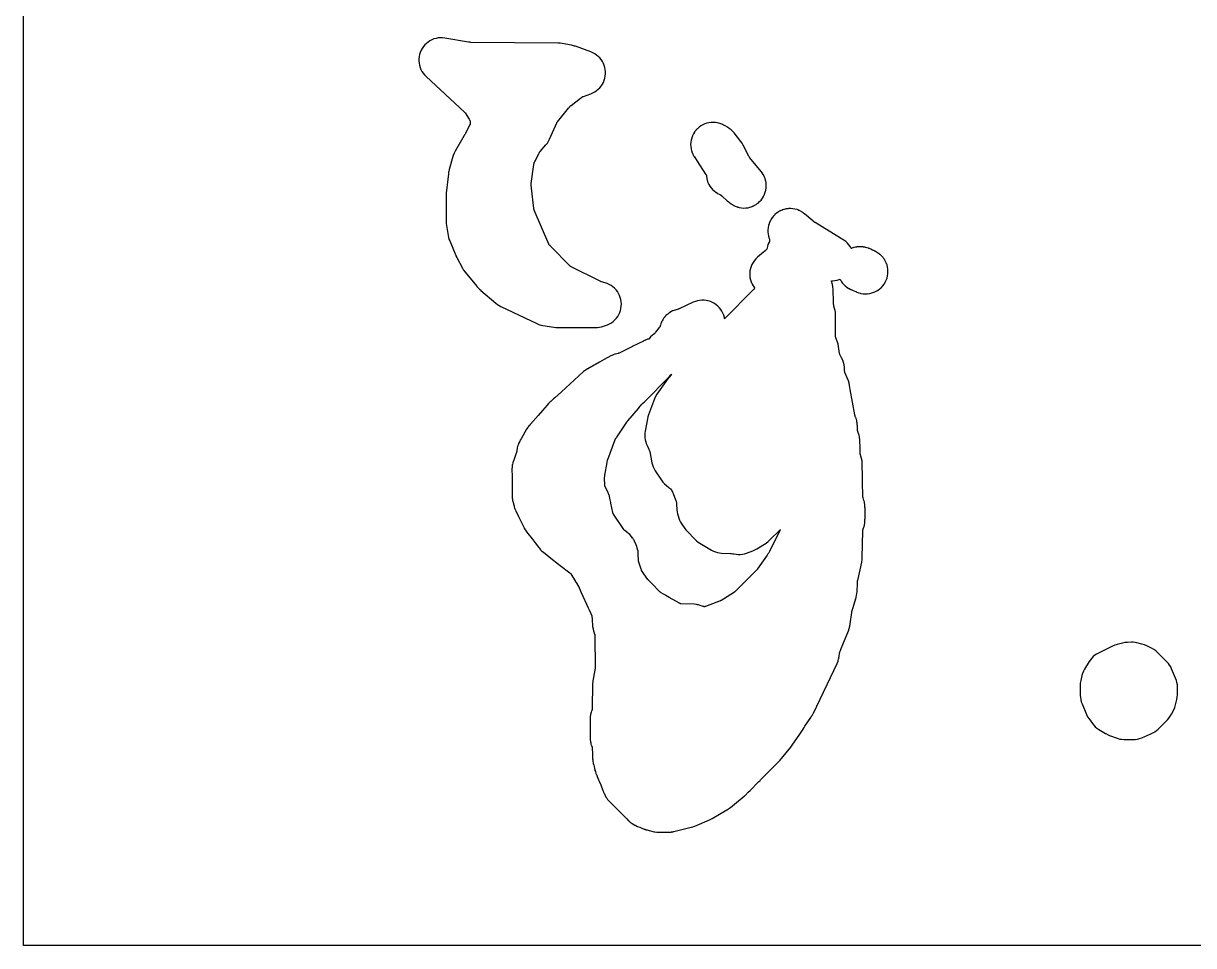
# Model space of a CAD drawing. Header units: millimetres. Extents: x 0 to 300, y 0 to 300.
# Drawn here: x 0 to 131.4, y 0 to 103.5 of the extents above; entities that cross this region are included whole.
import ezdxf

# ---------------------------------------------------------------- set-up
doc = ezdxf.new("R2010")
doc.units = ezdxf.units.MM
doc.layers.add('CUT', color=7, linetype='CONTINUOUS')

msp = doc.modelspace()

# ---------------------------------------------------------------- linework, layer by layer
at = {"layer": 'CUT'}
msp.add_lwpolyline([(299.91, 299.94), (299.91, 0.06), (299.91, 0.05), (299.91, 0.02), (299.91, 0.01), (299.91, 0), (299.9, 0), (299.89, 0), (299.86, 0), (299.85, 0), (0.06, 0), (0.05, 0), (0.02, 0), (0.01, 0), (0.01, 0.01), (0, 0.01), (0, 0.02), (0, 0.05), (0, 0.06), (0, 299.94)], dxfattribs=at)
for points in [[(44.55, 100.29), (44.47, 100.06), (44.42, 99.82), (44.39, 99.57), (44.39, 99.32), (44.41, 99.08), (44.46, 98.84), (44.53, 98.6), (44.62, 98.37), (44.73, 98.15), (44.87, 97.95), (45.02, 97.76), (45.2, 97.58), (49.53, 93.59), (49.54, 93.58), (49.55, 93.57), (49.59, 93.5), (50.03, 92.8), (50.07, 92.73), (50.08, 92.72), (50.13, 92.63), (50.15, 92.6), (50.16, 92.58), (50.16, 92.57), (50.16, 92.54), (50.16, 92.33), (50.16, 92.3), (50.16, 92.29), (50.15, 92.27), (50.14, 92.24), (50.09, 92.13), (49.61, 91.16), (49.58, 91.1), (49.56, 91.07), (49.55, 91.06), (49.53, 91.03), (49.52, 91), (49.48, 90.94), (48.46, 89.19), (48.34, 88.96), (48.25, 88.72), (48.24, 88.69), (48.21, 88.59), (47.79, 87.12), (47.74, 86.92), (47.73, 86.87), (47.7, 86.65), (47.46, 84.48), (47.44, 84.21), (47.44, 81.47), (47.45, 81.28), (47.47, 81.09), (47.68, 79.71), (47.72, 79.51), (47.77, 79.31), (47.85, 79.12), (48.47, 77.67), (48.48, 77.64), (48.5, 77.58), (48.54, 77.49), (48.55, 77.45), (48.64, 77.27), (49.28, 76.05), (49.41, 75.82), (49.57, 75.61), (50.87, 74.06), (50.9, 74.02), (50.91, 74.01), (50.95, 73.96), (51.03, 73.86), (51.18, 73.71), (51.34, 73.57), (51.36, 73.55), (53.04, 72.12), (53.21, 71.98), (53.39, 71.86), (53.59, 71.76), (57.65, 69.83), (57.86, 69.74), (58.08, 69.67), (58.3, 69.63), (59.54, 69.42), (59.75, 69.39), (59.96, 69.38), (64.19, 69.38), (64.43, 69.39), (64.68, 69.43), (64.91, 69.49), (65.34, 69.62), (65.58, 69.7), (65.8, 69.81), (66.01, 69.93), (66.21, 70.08), (66.39, 70.25), (66.56, 70.43), (66.71, 70.63), (66.83, 70.84), (66.94, 71.07), (67.02, 71.3), (67.08, 71.54), (67.11, 71.79), (67.12, 72.04), (67.11, 72.28), (67.07, 72.53), (67, 72.77), (66.92, 73), (66.81, 73.22), (66.68, 73.43), (66.53, 73.63), (66.36, 73.81), (66.17, 73.97), (65.97, 74.11), (65.75, 74.24), (65.53, 74.34), (65.29, 74.42), (64.89, 74.53), (64.86, 74.54), (64.8, 74.56), (64.67, 74.62), (61.49, 76.22), (61.43, 76.25), (61.41, 76.27), (61.4, 76.27), (61.4, 76.28), (61.39, 76.28), (61.39, 76.29), (59.17, 78.53), (59.12, 78.59), (59.11, 78.6), (59.09, 78.62), (59.07, 78.64), (58.98, 78.73), (58.97, 78.75), (57.35, 82.57), (57.32, 82.63), (57.32, 82.64), (57.31, 82.69), (57.3, 82.74), (56.99, 85.37), (56.99, 85.42), (57, 85.55), (57.3, 87.68), (57.31, 87.75), (57.32, 87.86), (57.33, 87.86), (57.33, 87.88), (57.33, 87.89), (57.34, 87.9), (57.34, 87.91), (57.37, 87.95), (57.41, 88.02), (57.47, 88.13), (57.87, 88.92), (57.9, 88.98), (57.9, 88.99), (57.93, 89.06), (57.94, 89.08), (57.95, 89.09), (57.96, 89.1), (57.96, 89.11), (58.01, 89.17), (58.66, 89.91), (58.82, 90.11), (58.95, 90.33), (59.07, 90.55), (59.88, 92.39), (59.88, 92.4), (59.89, 92.41), (59.9, 92.43), (59.9, 92.44), (59.94, 92.49), (61.19, 94.02), (61.2, 94.04), (61.32, 94.19), (61.34, 94.21), (61.36, 94.23), (61.37, 94.24), (61.46, 94.31), (61.47, 94.31), (62.55, 95.14), (62.58, 95.16), (62.63, 95.2), (62.64, 95.21), (62.65, 95.22), (62.68, 95.24), (62.71, 95.26), (62.76, 95.29), (62.8, 95.32), (62.81, 95.33), (62.85, 95.34), (62.86, 95.34), (63.69, 95.64), (63.92, 95.73), (64.13, 95.85), (64.33, 95.99), (64.52, 96.14), (64.69, 96.31), (64.85, 96.5), (64.99, 96.71), (65.1, 96.92), (65.19, 97.15), (65.26, 97.38), (65.31, 97.62), (65.34, 97.86), (65.34, 98.11), (65.31, 98.35), (65.27, 98.59), (65.2, 98.83), (65.1, 99.05), (64.99, 99.27), (64.85, 99.47), (64.7, 99.66), (64.53, 99.84), (64.34, 99.99), (64.14, 100.13), (63.92, 100.24), (63.7, 100.34), (61.97, 100.97), (61.9, 100.99), (61.87, 101), (61.54, 101.09), (60.47, 101.29), (60.25, 101.32), (60.03, 101.33), (50.22, 101.41), (50.1, 101.42), (50, 101.44), (49.95, 101.45), (47.3, 101.89), (47.05, 101.91), (46.81, 101.92), (46.56, 101.9), (46.32, 101.85), (46.08, 101.79), (45.86, 101.7), (45.64, 101.58), (45.43, 101.45), (45.24, 101.3), (45.06, 101.12), (44.9, 100.94), (44.76, 100.73), (44.64, 100.52)], [(76.94, 85.47), (77.06, 85.27), (77.2, 85.07), (77.36, 84.89), (77.37, 84.89), (77.54, 84.73), (77.72, 84.59), (77.73, 84.58), (77.92, 84.46), (77.93, 84.45), (78.09, 84.36), (78.1, 84.36), (78.25, 84.28), (78.26, 84.27), (78.27, 84.26), (78.28, 84.25), (78.29, 84.25), (78.3, 84.24), (78.31, 84.24), (78.35, 84.21), (78.36, 84.2), (78.37, 84.2), (78.38, 84.19), (78.38, 84.18), (78.39, 84.17), (78.4, 84.17), (78.41, 84.16), (78.42, 84.15), (78.43, 84.14), (79.01, 83.63), (79.16, 83.5), (79.21, 83.47), (79.23, 83.45), (79.25, 83.43), (79.45, 83.28), (79.45, 83.27), (79.47, 83.26), (79.56, 83.21), (79.58, 83.19), (79.66, 83.14), (79.88, 83.03), (80.11, 82.94), (80.16, 82.93), (80.21, 82.91), (80.27, 82.89), (80.35, 82.87), (80.6, 82.83), (80.84, 82.81), (81.09, 82.82), (81.34, 82.85), (81.55, 82.9), (81.58, 82.91), (81.81, 82.99), (81.86, 83.01), (81.91, 83.03), (81.95, 83.05), (82.04, 83.09), (82.09, 83.12), (82.11, 83.13), (82.15, 83.16), (82.25, 83.22), (82.37, 83.3), (82.46, 83.36), (82.46, 83.37), (82.64, 83.53), (82.81, 83.71), (82.96, 83.91), (83.09, 84.12), (83.09, 84.13), (83.12, 84.18), (83.13, 84.2), (83.15, 84.24), (83.2, 84.34), (83.2, 84.35), (83.2, 84.36), (83.28, 84.58), (83.28, 84.59), (83.34, 84.82), (83.34, 84.83), (83.38, 85.06), (83.38, 85.07), (83.39, 85.31), (83.39, 85.32), (83.38, 85.56), (83.38, 85.57), (83.38, 85.6), (83.36, 85.7), (83.34, 85.8), (83.34, 85.81), (83.28, 86.04), (83.28, 86.05), (83.27, 86.08), (83.27, 86.09), (83.26, 86.12), (83.2, 86.28), (83.2, 86.29), (83.15, 86.39), (83.14, 86.41), (83.13, 86.42), (83.09, 86.5), (83.09, 86.51), (83.07, 86.55), (83.05, 86.57), (82.98, 86.68), (82.96, 86.71), (82.96, 86.72), (82.82, 86.91), (82.81, 86.92), (81.54, 88.45), (81.52, 88.47), (81.51, 88.48), (81.5, 88.49), (81.5, 88.5), (81.49, 88.51), (81.49, 88.52), (81.48, 88.54), (81.43, 88.64), (81.42, 88.65), (80.81, 89.86), (80.8, 89.87), (80.69, 90.08), (80.54, 90.28), (80.53, 90.29), (79.77, 91.25), (79.61, 91.43), (79.61, 91.44), (79.43, 91.6), (79.24, 91.75), (79.03, 91.88), (78.78, 92.02), (78.69, 92.07), (78.66, 92.09), (78.63, 92.1), (78.62, 92.11), (78.46, 92.19), (78.42, 92.21), (78.41, 92.21), (78.4, 92.22), (78.18, 92.3), (78.17, 92.31), (77.93, 92.37), (77.69, 92.41), (77.44, 92.43), (77.2, 92.42), (76.95, 92.39), (76.72, 92.33), (76.71, 92.33), (76.48, 92.25), (76.26, 92.15), (76.04, 92.03), (75.84, 91.89), (75.66, 91.72), (75.66, 91.71), (75.64, 91.69), (75.49, 91.54), (75.49, 91.53), (75.34, 91.35), (75.34, 91.34), (75.21, 91.14), (75.21, 91.13), (75.1, 90.91), (75.02, 90.68), (75.02, 90.67), (74.95, 90.44), (74.91, 90.2), (74.9, 89.96), (74.91, 89.71), (74.94, 89.46), (75, 89.22), (75.01, 89.21), (75.02, 89.19), (75.04, 89.13), (75.04, 89.12), (75.08, 88.99), (75.09, 88.98), (75.16, 88.84), (75.19, 88.77), (75.19, 88.76), (75.22, 88.71), (75.23, 88.69), (75.24, 88.68), (75.31, 88.57), (75.31, 88.56), (75.32, 88.54), (75.63, 88.07), (76.58, 86.63), (76.62, 86.57), (76.63, 86.56), (76.64, 86.55), (76.65, 86.53), (76.66, 86.51), (76.66, 86.5), (76.67, 86.49), (76.67, 86.48), (76.67, 86.47), (76.67, 86.46), (76.67, 86.44), (76.67, 86.39), (76.68, 86.35), (76.71, 86.15), (76.72, 86.12), (76.76, 85.92), (76.84, 85.69)], [(54.86, 50.35), (54.87, 50.22), (54.87, 50.21), (54.88, 50.2), (54.88, 50.19), (54.88, 50.18), (54.89, 50.15), (54.89, 50.12), (54.92, 49.93), (54.93, 49.89), (55.07, 49.32), (55.07, 49.31), (55.14, 49.09), (55.15, 49.06), (55.16, 49.03), (55.26, 48.8), (55.26, 48.79), (55.27, 48.77), (55.56, 48.2), (55.56, 48.19), (56.22, 46.89), (56.22, 46.88), (56.34, 46.68), (56.34, 46.67), (56.47, 46.49), (56.48, 46.47), (57.25, 45.48), (57.26, 45.47), (57.3, 45.42), (57.85, 44.71), (57.92, 44.61), (58.06, 44.45), (58.21, 44.3), (58.37, 44.16), (59.21, 43.51), (60.07, 42.84), (60.27, 42.68), (61.35, 41.84), (61.37, 41.83), (61.39, 41.82), (61.39, 41.81), (61.4, 41.81), (61.42, 41.78), (61.43, 41.76), (61.44, 41.75), (61.97, 40.87), (61.98, 40.85), (62.03, 40.77), (62.3, 40.32), (62.32, 40.29), (62.33, 40.27), (62.34, 40.26), (62.34, 40.25), (62.35, 40.24), (62.35, 40.23), (62.37, 40.19), (62.39, 40.15), (62.62, 39.64), (63.4, 37.91), (63.51, 37.68), (63.69, 37.28), (63.8, 37.03), (63.81, 37.01), (63.81, 37), (63.81, 36.99), (63.82, 36.98), (63.82, 36.96), (63.82, 36.95), (63.82, 36.94), (63.82, 36.93), (63.82, 36.89), (63.83, 36.8), (63.83, 36.78), (63.85, 36.59), (63.85, 36.54), (63.86, 36.4), (63.86, 36.37), (63.88, 36.09), (63.88, 36.08), (63.88, 36.05), (63.88, 36.04), (63.88, 36.01), (63.88, 35.99), (63.88, 35.98), (63.88, 35.97), (63.89, 35.96), (63.89, 35.92), (63.89, 35.81), (63.94, 35.55), (64.01, 35.29), (64.02, 35.26), (64.03, 35.22), (64.12, 34.97), (64.13, 34.95), (64.14, 34.94), (64.14, 34.93), (64.15, 34.89), (64.15, 34.88), (64.15, 34.87), (64.15, 34.86), (64.15, 34.85), (64.15, 34.84), (64.15, 34.82), (64.15, 34.8), (64.17, 31.12), (64.17, 31.1), (64.17, 31.09), (64.17, 31.08), (64.17, 31.06), (64.17, 31.04), (64.16, 31.03), (64.16, 31.02), (64.16, 31.01), (64.09, 30.65), (64.08, 30.58), (64.08, 30.57), (63.95, 29.86), (63.95, 29.85), (63.94, 29.84), (63.93, 29.77), (63.91, 29.64), (63.91, 29.63), (63.9, 29.42), (63.85, 26.63), (63.85, 26.59), (63.85, 26.58), (63.85, 26.56), (63.85, 26.55), (63.84, 26.52), (63.84, 26.51), (63.83, 26.49), (63.83, 26.48), (63.82, 26.46), (63.81, 26.43), (63.81, 26.42), (63.81, 26.41), (63.8, 26.38), (63.79, 26.37), (63.78, 26.34), (63.74, 26.22), (63.74, 26.21), (63.67, 25.96), (63.62, 25.7), (63.61, 25.43), (63.61, 25.42), (63.61, 23.33), (63.61, 23.32), (63.62, 23.11), (63.62, 23.1), (63.62, 23.08), (63.63, 23.06), (63.64, 22.99), (63.65, 22.9), (63.65, 22.89), (63.65, 22.88), (63.68, 22.75), (63.68, 22.74), (63.69, 22.71), (63.7, 22.68), (63.7, 22.67), (63.7, 22.66), (63.75, 22.51), (63.76, 22.48), (63.76, 22.46), (63.83, 22.27), (63.84, 22.27), (63.84, 22.26), (63.84, 22.25), (63.85, 22.23), (63.85, 22.22), (63.85, 22.2), (63.85, 22.18), (63.85, 22.16), (63.85, 22.09), (63.87, 21.59), (63.88, 21.5), (63.88, 21.47), (63.89, 21.22), (63.9, 20.99), (63.9, 20.95), (63.9, 20.94), (63.9, 20.93), (63.9, 20.92), (63.9, 20.91), (63.91, 20.88), (63.92, 20.74), (63.92, 20.72), (63.92, 20.69), (63.96, 20.49), (63.97, 20.45), (64.02, 20.26), (64.02, 20.25), (64.06, 20.11), (64.11, 19.9), (64.14, 19.77), (64.14, 19.75), (64.15, 19.71), (64.16, 19.7), (64.16, 19.69), (64.16, 19.68), (64.16, 19.67), (64.2, 19.53), (64.27, 19.34), (64.28, 19.3), (64.49, 18.79), (64.56, 18.63), (64.62, 18.48), (64.8, 18.04), (65.05, 17.42), (65.1, 17.28), (65.13, 17.21), (65.19, 17.06), (65.2, 17.05), (65.21, 17.03), (65.3, 16.84), (65.31, 16.82), (65.31, 16.81), (65.32, 16.8), (65.34, 16.77), (65.39, 16.68), (65.4, 16.66), (65.42, 16.62), (65.43, 16.61), (65.44, 16.6), (65.48, 16.55), (65.57, 16.42), (65.58, 16.4), (65.73, 16.24), (65.75, 16.22), (65.93, 16.04), (66.17, 15.8), (66.78, 15.19), (67.54, 14.42), (67.72, 14.23), (67.94, 14.01), (67.95, 14.01), (68.12, 13.85), (68.32, 13.7), (68.52, 13.58), (68.53, 13.57), (68.57, 13.55), (68.58, 13.55), (68.61, 13.54), (68.67, 13.51), (68.71, 13.49), (68.72, 13.48), (68.74, 13.47), (68.75, 13.47), (68.95, 13.39), (69.18, 13.29), (69.26, 13.26), (69.51, 13.14), (69.6, 13.11), (69.69, 13.07), (69.73, 13.06), (69.75, 13.06), (69.78, 13.05), (69.8, 13.04), (69.81, 13.04), (69.82, 13.03), (69.88, 13.01), (69.92, 13), (69.94, 13), (69.96, 12.99), (70, 12.98), (70.25, 12.92), (70.8, 12.79), (70.83, 12.79), (70.86, 12.78), (71.09, 12.74), (71.12, 12.74), (71.13, 12.74), (71.16, 12.74), (71.23, 12.73), (71.39, 12.72), (71.41, 12.72), (71.44, 12.72), (72.41, 12.73), (72.42, 12.73), (72.45, 12.73), (72.49, 12.74), (72.52, 12.74), (72.64, 12.75), (72.7, 12.75), (72.71, 12.75), (72.72, 12.75), (72.74, 12.76), (72.86, 12.78), (72.93, 12.79), (72.95, 12.79), (72.99, 12.8), (73, 12.8), (73.01, 12.8), (74.94, 13.28), (74.95, 13.28), (74.96, 13.29), (74.99, 13.3), (75.13, 13.34), (75.32, 13.41), (75.33, 13.41), (75.35, 13.42), (77.02, 14.12), (77.03, 14.13), (77.08, 14.15), (77.31, 14.27), (78.97, 15.23), (79.03, 15.27), (79.04, 15.28), (79.05, 15.29), (79.06, 15.29), (79.15, 15.34), (79.17, 15.36), (79.19, 15.38), (79.21, 15.39), (79.22, 15.39), (79.27, 15.43), (79.28, 15.44), (79.33, 15.48), (79.34, 15.49), (79.35, 15.49), (79.38, 15.51), (80.04, 16.06), (80.92, 16.78), (80.96, 16.82), (80.97, 16.83), (80.98, 16.83), (81, 16.85), (81.12, 16.96), (81.16, 17), (81.18, 17.02), (81.22, 17.07), (81.36, 17.21), (81.58, 17.43), (82.53, 18.39), (82.69, 18.55), (82.75, 18.61), (84.88, 20.76), (84.92, 20.81), (84.94, 20.83), (85.04, 20.94), (85.06, 20.96), (85.08, 20.99), (86.15, 22.29), (86.3, 22.49), (87.14, 23.74), (87.52, 24.31), (87.63, 24.48), (87.72, 24.62), (88.38, 25.61), (88.48, 25.75), (88.49, 25.77), (88.52, 25.82), (88.53, 25.83), (88.54, 25.85), (88.66, 26.06), (88.68, 26.09), (91.34, 31.67), (91.34, 31.68), (91.44, 31.92), (91.44, 31.93), (91.46, 32.01), (91.51, 32.17), (91.51, 32.18), (91.52, 32.19), (91.53, 32.25), (91.53, 32.26), (91.53, 32.27), (91.55, 32.4), (91.56, 32.43), (91.56, 32.44), (91.56, 32.45), (91.56, 32.46), (91.57, 32.47), (91.57, 32.49), (91.57, 32.5), (91.61, 32.81), (91.61, 32.83), (91.61, 32.84), (91.61, 32.85), (91.61, 32.86), (91.62, 32.87), (91.62, 32.88), (91.63, 32.91), (91.63, 32.92), (91.64, 32.93), (91.65, 32.97), (91.66, 33), (91.71, 33.13), (91.76, 33.24), (91.81, 33.36), (91.98, 33.79), (92.6, 35.34), (92.69, 35.6), (92.75, 35.87), (93.04, 37.66), (93.05, 37.71), (93.05, 37.73), (93.05, 37.74), (93.05, 37.75), (93.06, 37.76), (93.06, 37.77), (93.09, 37.86), (93.47, 39.09), (93.47, 39.11), (93.48, 39.12), (93.49, 39.15), (93.49, 39.17), (93.52, 39.3), (93.53, 39.33), (93.56, 39.5), (93.57, 39.55), (93.59, 39.77), (93.62, 40.67), (93.62, 40.7), (93.63, 40.73), (93.63, 40.77), (93.63, 40.81), (93.63, 40.84), (93.63, 40.89), (93.63, 40.9), (93.63, 40.91), (93.63, 40.92), (93.64, 40.93), (93.64, 40.94), (93.64, 40.96), (93.64, 40.98), (93.64, 40.99), (93.65, 41), (94.11, 43.05), (94.11, 43.07), (94.15, 43.31), (94.15, 43.32), (94.15, 43.33), (94.15, 43.37), (94.16, 43.47), (94.17, 43.57), (94.17, 43.58), (94.21, 46.52), (94.21, 46.54), (94.21, 46.57), (94.22, 46.59), (94.23, 46.64), (94.23, 46.66), (94.24, 46.69), (94.25, 46.71), (94.28, 46.8), (94.34, 46.99), (94.36, 47.05), (94.37, 47.1), (94.37, 47.11), (94.4, 47.22), (94.44, 47.46), (94.44, 47.48), (94.46, 47.7), (94.46, 47.71), (94.46, 47.78), (94.46, 47.87), (94.47, 47.93), (94.47, 47.97), (94.48, 48.42), (94.48, 48.43), (94.48, 48.55), (94.48, 48.56), (94.47, 48.95), (94.47, 49.1), (94.46, 49.22), (94.46, 49.25), (94.46, 49.29), (94.46, 49.3), (94.46, 49.32), (94.46, 49.34), (94.46, 49.36), (94.45, 49.38), (94.44, 49.52), (94.41, 49.7), (94.41, 49.73), (94.41, 49.74), (94.41, 49.75), (94.4, 49.78), (94.36, 49.94), (94.35, 49.98), (94.25, 50.29), (94.25, 50.31), (94.23, 50.36), (94.22, 50.38), (94.22, 50.39), (94.22, 50.4), (94.21, 50.41), (94.21, 50.42), (94.21, 50.43), (94.21, 50.44), (94.21, 50.46), (94.21, 50.48), (94.21, 50.51), (94.19, 52.01), (94.19, 52.27), (94.18, 53.13), (94.17, 53.61), (94.16, 54.12), (94.16, 54.15), (94.14, 54.4), (94.14, 54.42), (94.09, 54.68), (94.09, 54.69), (94.09, 54.7), (94.02, 54.95), (93.95, 55.15), (93.94, 55.16), (93.93, 55.19), (93.93, 55.21), (93.92, 55.22), (93.92, 55.23), (93.92, 55.25), (93.92, 55.29), (93.91, 55.59), (93.91, 55.79), (93.91, 55.86), (93.89, 56.74), (93.88, 56.86), (93.88, 56.89), (93.87, 56.92), (93.87, 56.95), (93.86, 57.02), (93.85, 57.08), (93.85, 57.1), (93.84, 57.17), (93.83, 57.22), (93.82, 57.24), (93.81, 57.28), (93.81, 57.3), (93.79, 57.38), (93.75, 57.49), (93.75, 57.5), (93.74, 57.51), (93.73, 57.54), (93.73, 57.55), (93.73, 57.56), (93.72, 57.58), (93.7, 57.63), (93.69, 57.64), (93.69, 57.65), (93.67, 57.7), (93.65, 57.75), (93.65, 57.76), (93.65, 57.77), (93.64, 57.78), (93.64, 57.79), (93.64, 57.81), (93.63, 57.81), (93.63, 57.84), (93.63, 57.85), (93.63, 57.88), (93.63, 57.98), (93.61, 58.34), (93.6, 58.45), (93.6, 58.49), (93.6, 58.5), (93.6, 58.52), (93.6, 58.54), (93.6, 58.55), (93.59, 58.56), (93.59, 58.58), (93.58, 58.7), (93.58, 58.72), (93.58, 58.73), (93.57, 58.77), (93.56, 58.83), (93.56, 58.84), (93.56, 58.86), (93.54, 58.97), (93.52, 59.02), (93.52, 59.03), (93.51, 59.06), (93.47, 59.2), (93.45, 59.25), (93.44, 59.26), (93.44, 59.27), (93.38, 59.42), (93.38, 59.43), (93.37, 59.45), (93.36, 59.47), (93.35, 59.49), (93.35, 59.5), (93.35, 59.51), (93.34, 59.52), (93.34, 59.53), (93.34, 59.54), (93.33, 59.58), (92.82, 62.43), (92.82, 62.45), (92.74, 62.9), (92.68, 63.15), (92.6, 63.39), (92.22, 64.34), (92.21, 64.38), (92.2, 64.41), (92.19, 64.43), (92.18, 64.49), (92.18, 64.5), (92.18, 64.55), (92.17, 64.64), (92.17, 64.66), (92.15, 64.95), (92.12, 65.22), (92.06, 65.48), (91.97, 65.73), (91.85, 65.98), (91.65, 66.35), (91.64, 66.38), (91.63, 66.42), (91.62, 66.48), (91.55, 67.01), (91.51, 67.26), (91.44, 67.51), (91.18, 68.27), (91.16, 68.35), (91.16, 68.36), (91.16, 68.37), (91.15, 70.88), (91.14, 71.1), (91.11, 71.31), (91.06, 71.53), (90.99, 71.8), (90.97, 71.9), (90.95, 72), (90.94, 72.06), (90.94, 72.13), (90.93, 72.23), (90.89, 73.67), (90.87, 73.95), (90.81, 74.23), (90.71, 74.6), (90.71, 74.62), (90.74, 74.63), (90.84, 74.63), (91.09, 74.66), (91.33, 74.71), (91.57, 74.78), (91.67, 74.82), (91.73, 74.71), (91.73, 74.7), (91.74, 74.68), (91.78, 74.61), (91.92, 74.41), (92.03, 74.29), (92.05, 74.27), (92.09, 74.23), (92.11, 74.21), (92.17, 74.15), (92.26, 74.06), (92.44, 73.92), (92.46, 73.91), (92.48, 73.9), (92.67, 73.78), (92.69, 73.77), (92.89, 73.67), (92.9, 73.66), (92.91, 73.66), (93, 73.62), (93.13, 73.56), (93.33, 73.47), (93.44, 73.43), (93.49, 73.41), (93.51, 73.4), (93.52, 73.39), (93.54, 73.38), (93.55, 73.38), (93.78, 73.29), (93.94, 73.25), (94.02, 73.23), (94.27, 73.19), (94.4, 73.18), (94.43, 73.18), (94.48, 73.17), (94.51, 73.17), (94.76, 73.18), (95.01, 73.21), (95.25, 73.27), (95.48, 73.35), (95.49, 73.36), (95.5, 73.36), (95.71, 73.46), (95.8, 73.51), (95.81, 73.52), (95.91, 73.57), (95.92, 73.58), (95.93, 73.58), (95.95, 73.6), (96.13, 73.73), (96.17, 73.77), (96.21, 73.81), (96.31, 73.9), (96.44, 74.04), (96.46, 74.06), (96.48, 74.08), (96.63, 74.28), (96.64, 74.31), (96.66, 74.34), (96.68, 74.37), (96.75, 74.49), (96.86, 74.72), (96.94, 74.95), (97, 75.19), (97.04, 75.44), (97.04, 75.45), (97.04, 75.51), (97.05, 75.69), (97.05, 75.7), (97.05, 75.71), (97.04, 75.93), (97, 76.18), (96.94, 76.42), (96.87, 76.6), (96.86, 76.62), (96.85, 76.65), (96.77, 76.81), (96.74, 76.87), (96.74, 76.88), (96.61, 77.09), (96.58, 77.13), (96.55, 77.17), (96.52, 77.21), (96.46, 77.28), (96.42, 77.33), (96.41, 77.34), (96.35, 77.41), (96.29, 77.47), (96.21, 77.54), (96.18, 77.57), (96.16, 77.58), (96.1, 77.63), (96.09, 77.64), (95.88, 77.79), (95.65, 77.92), (95.63, 77.93), (95.62, 77.94), (95.6, 77.95), (95.36, 78.07), (95.31, 78.09), (95.25, 78.12), (95.13, 78.18), (95.12, 78.19), (94.98, 78.25), (94.94, 78.27), (94.93, 78.27), (94.92, 78.28), (94.91, 78.28), (94.9, 78.28), (94.86, 78.29), (94.73, 78.34), (94.69, 78.35), (94.53, 78.39), (94.47, 78.4), (94.34, 78.42), (94.33, 78.43), (94.32, 78.43), (94.31, 78.43), (94.25, 78.44), (94.15, 78.45), (94.02, 78.46), (93.95, 78.46), (93.94, 78.46), (93.92, 78.46), (93.91, 78.46), (93.9, 78.46), (93.85, 78.46), (93.8, 78.46), (93.75, 78.46), (93.72, 78.45), (93.7, 78.45), (93.67, 78.45), (93.66, 78.45), (93.64, 78.45), (93.58, 78.44), (93.57, 78.44), (93.53, 78.43), (93.45, 78.42), (93.42, 78.41), (93.23, 78.37), (93.22, 78.37), (92.98, 78.29), (92.95, 78.27), (92.94, 78.27), (92.93, 78.28), (92.81, 78.49), (92.66, 78.69), (92.5, 78.88), (92.31, 79.05), (92.11, 79.2), (91.9, 79.33), (91.84, 79.36), (91.83, 79.36), (91.81, 79.37), (91.78, 79.39), (91.77, 79.4), (91.76, 79.41), (91.74, 79.42), (91.72, 79.43), (88.87, 81.17), (88.84, 81.19), (88.83, 81.19), (88.81, 81.21), (88.8, 81.21), (88.8, 81.22), (88.79, 81.23), (88.77, 81.24), (88.76, 81.25), (88.75, 81.25), (88.75, 81.26), (88.74, 81.27), (88.73, 81.27), (88.72, 81.28), (88.7, 81.3), (88.61, 81.39), (87.68, 82.17), (87.62, 82.21), (87.61, 82.21), (87.6, 82.22), (87.56, 82.25), (87.5, 82.3), (87.48, 82.31), (87.34, 82.4), (87.29, 82.43), (87.28, 82.44), (87.16, 82.5), (87.13, 82.51), (87.11, 82.52), (87.07, 82.54), (87.06, 82.55), (86.93, 82.6), (86.85, 82.63), (86.84, 82.63), (86.83, 82.63), (86.61, 82.69), (86.6, 82.69), (86.37, 82.73), (86.36, 82.73), (86.13, 82.75), (86.12, 82.75), (85.89, 82.74), (85.87, 82.74), (85.79, 82.73), (85.76, 82.73), (85.73, 82.73), (85.64, 82.72), (85.63, 82.71), (85.41, 82.66), (85.4, 82.66), (85.36, 82.65), (85.18, 82.59), (85.17, 82.58), (85.06, 82.53), (85.03, 82.52), (85.02, 82.52), (84.95, 82.49), (84.94, 82.48), (84.91, 82.46), (84.88, 82.45), (84.75, 82.38), (84.74, 82.37), (84.73, 82.36), (84.54, 82.23), (84.53, 82.22), (84.36, 82.07), (84.35, 82.06), (84.19, 81.9), (84.18, 81.89), (84.15, 81.85), (84.04, 81.71), (84.03, 81.7), (84.02, 81.68), (83.95, 81.57), (83.92, 81.52), (83.9, 81.5), (83.9, 81.49), (83.86, 81.41), (83.85, 81.4), (83.79, 81.29), (83.79, 81.28), (83.77, 81.23), (83.76, 81.2), (83.73, 81.12), (83.7, 81.06), (83.7, 81.05), (83.64, 80.83), (83.6, 80.62), (83.59, 80.59), (83.59, 80.58), (83.57, 80.35), (83.57, 80.34), (83.57, 80.3), (83.57, 80.1), (83.59, 79.89), (83.6, 79.88), (83.6, 79.87), (83.6, 79.86), (83.6, 79.85), (83.6, 79.84), (83.6, 79.83), (83.61, 79.82), (83.62, 79.78), (83.65, 79.62), (83.65, 79.6), (83.66, 79.58), (83.69, 79.48), (83.72, 79.39), (83.72, 79.38), (83.74, 79.33), (83.74, 79.32), (83.75, 79.31), (83.75, 79.29), (83.75, 79.27), (83.75, 79.26), (83.75, 79.23), (83.74, 79.21), (83.74, 79.19), (83.74, 79.16), (83.74, 79.12), (83.74, 79.09), (83.74, 79.05), (83.74, 79.04), (83.68, 78.93), (83.67, 78.91), (83.58, 78.71), (83.51, 78.5), (83.48, 78.35), (83.47, 78.35), (83.44, 78.2), (83.43, 78.19), (83.43, 78.18), (83.41, 78.16), (83.38, 78.13), (83.25, 78.02), (83.22, 77.99), (83.2, 77.97), (83.17, 77.94), (83.08, 77.86), (83.07, 77.85), (82.39, 77.28), (82.21, 77.1), (82.05, 76.91), (81.9, 76.7), (81.78, 76.48), (81.68, 76.25), (81.61, 76.01), (81.56, 75.76), (81.53, 75.51), (81.53, 75.26), (81.56, 75), (81.61, 74.76), (81.69, 74.52), (81.79, 74.28), (81.91, 74.06), (82.06, 73.86), (82.09, 73.82), (82.09, 73.81), (82.09, 73.8), (82.08, 73.79), (82.07, 73.78), (82.06, 73.76), (82.01, 73.71), (81.95, 73.65), (81.93, 73.62), (78.74, 70.4), (78.71, 70.37), (78.68, 70.53), (78.62, 70.77), (78.52, 71), (78.41, 71.22), (78.28, 71.42), (78.12, 71.62), (77.95, 71.79), (77.76, 71.95), (77.56, 72.09), (77.34, 72.21), (77.12, 72.3), (76.88, 72.38), (76.64, 72.43), (76.4, 72.46), (76.15, 72.46), (75.91, 72.44), (75.66, 72.39), (75.43, 72.32), (75.2, 72.23), (73.61, 71.49), (73.58, 71.48), (73.56, 71.47), (73.55, 71.47), (73.52, 71.46), (73.5, 71.45), (73.49, 71.45), (73.39, 71.43), (73.38, 71.43), (73.37, 71.42), (73.26, 71.39), (73.15, 71.36), (73.12, 71.35), (72.91, 71.27), (72.89, 71.26), (72.88, 71.26), (72.85, 71.25), (72.76, 71.2), (72.75, 71.19), (72.69, 71.16), (72.66, 71.14), (72.51, 71.05), (72.5, 71.04), (72.48, 71.03), (72.47, 71.03), (72.44, 71.01), (72.32, 70.91), (72.27, 70.87), (72.25, 70.85), (72.09, 70.7), (72.06, 70.67), (71.97, 70.56), (71.96, 70.55), (71.96, 70.54), (71.95, 70.53), (71.94, 70.52), (71.93, 70.51), (71.92, 70.5), (71.9, 70.47), (71.82, 70.35), (71.79, 70.3), (71.78, 70.29), (71.76, 70.26), (71.7, 70.15), (71.66, 70.08), (71.65, 70.06), (71.64, 70.03), (71.61, 69.96), (71.61, 69.95), (71.6, 69.92), (71.57, 69.85), (71.55, 69.8), (71.5, 69.64), (71.49, 69.61), (71.48, 69.55), (71.47, 69.53), (71.47, 69.52), (71.46, 69.51), (71.46, 69.5), (71.45, 69.49), (71.45, 69.48), (71.39, 69.4), (71.38, 69.39), (70.97, 68.89), (70.9, 68.79), (70.88, 68.76), (70.86, 68.74), (70.85, 68.73), (70.84, 68.71), (70.82, 68.68), (70.8, 68.67), (70.8, 68.66), (70.77, 68.64), (70.58, 68.49), (70.4, 68.33), (70.24, 68.14), (70.21, 68.1), (70.07, 68.07), (69.84, 67.99), (69.83, 67.98), (69.82, 67.97), (69.81, 67.97), (69.76, 67.95), (69.71, 67.93), (69.62, 67.89), (69.59, 67.88), (69.59, 67.87), (68.35, 67.26), (68.32, 67.24), (68.28, 67.22), (66.89, 66.53), (66.89, 66.52), (66.87, 66.51), (66.84, 66.5), (66.83, 66.5), (66.82, 66.5), (66.81, 66.5), (66.75, 66.49), (66.6, 66.45), (66.47, 66.42), (66.37, 66.39), (66.2, 66.33), (66.16, 66.31), (66.15, 66.3), (66.07, 66.26), (66.06, 66.26), (65.95, 66.21), (65.93, 66.2), (65.19, 65.79), (64.66, 65.5), (64.21, 65.25), (64.07, 65.17), (63.35, 64.77), (63.32, 64.75), (63.17, 64.66), (63.14, 64.64), (63.12, 64.63), (63.1, 64.62), (62.88, 64.44), (62.85, 64.41), (60.4, 62.19), (59.64, 61.5), (59.52, 61.39), (59.5, 61.38), (59.19, 61.1), (59.17, 61.08), (59.15, 61.06), (59.14, 61.05), (59.13, 61.04), (59.12, 61.04), (59.1, 61.02), (59.09, 61.01), (58.98, 60.89), (58.95, 60.86), (58.78, 60.67), (58.27, 60.09), (57.77, 59.51), (56.91, 58.53), (56.89, 58.51), (56.87, 58.48), (56.81, 58.42), (56.8, 58.41), (56.74, 58.34), (56.66, 58.24), (56.66, 58.23), (56.61, 58.17), (56.49, 57.98), (55.87, 56.9), (55.78, 56.74), (55.76, 56.71), (55.72, 56.63), (55.71, 56.61), (55.7, 56.61), (55.7, 56.6), (55.69, 56.57), (55.59, 56.38), (55.58, 56.36), (55.56, 56.31), (55.52, 56.21), (55.49, 56.13), (55.49, 56.12), (55.47, 56.05), (55.46, 56.03), (55.46, 56.02), (55.42, 55.88), (55.42, 55.86), (55.41, 55.82), (55.38, 55.62), (55.38, 55.61), (55.38, 55.6), (55.37, 55.47), (55.36, 55.46), (55.36, 55.45), (55.36, 55.44), (55.36, 55.43), (55.36, 55.41), (55.36, 55.4), (55.35, 55.36), (55.34, 55.33), (55.34, 55.32), (55.33, 55.29), (55, 54.4), (54.99, 54.39), (54.99, 54.38), (54.98, 54.36), (54.98, 54.34), (54.95, 54.25), (54.93, 54.19), (54.93, 54.17), (54.9, 54.03), (54.89, 54), (54.88, 53.98), (54.88, 53.97), (54.88, 53.96), (54.88, 53.95), (54.86, 53.77), (54.85, 53.76), (54.85, 53.75), (54.85, 53.73), (54.84, 53.53), (54.84, 53.5), (54.84, 53.22), (54.85, 52.92), (54.85, 52.52), (54.85, 52.18), (54.86, 50.51), (54.86, 50.47), (54.86, 50.43)], [(69.77, 57.53), (69.76, 57.32), (69.76, 57.23), (69.77, 57.01), (69.8, 56.79), (69.85, 56.57), (69.92, 56.36), (70, 56.15), (70.2, 55.73), (70.21, 55.71), (70.24, 55.64), (70.25, 55.62), (70.28, 55.55), (70.29, 55.5), (70.3, 55.48), (70.3, 55.47), (70.3, 55.46), (70.55, 54.2), (70.61, 53.97), (70.69, 53.74), (70.79, 53.52), (70.91, 53.31), (71.61, 52.25), (71.78, 52.03), (71.96, 51.83), (72.17, 51.65), (72.46, 51.43), (72.48, 51.41), (72.54, 51.36), (72.61, 51.31), (72.63, 51.28), (72.64, 51.27), (72.74, 51.15), (72.75, 51.14), (72.77, 51.1), (72.79, 51.07), (72.86, 50.94), (72.87, 50.91), (72.94, 50.75), (73.21, 50.06), (73.22, 50.02), (73.24, 49.97), (73.27, 49.88), (73.29, 49.81), (73.3, 49.75), (73.31, 49.68), (73.32, 49.62), (73.32, 49.61), (73.32, 49.6), (73.36, 48.9), (73.38, 48.69), (73.42, 48.48), (73.48, 48.27), (73.57, 47.99), (73.66, 47.76), (73.77, 47.54), (73.9, 47.33), (74.24, 46.84), (74.36, 46.68), (74.49, 46.53), (75.4, 45.59), (75.57, 45.44), (75.75, 45.3), (75.94, 45.17), (77.24, 44.41), (77.45, 44.3), (77.68, 44.21), (77.91, 44.14), (78.14, 44.1), (78.38, 44.07), (79.36, 44.03), (79.37, 44.03), (79.44, 44.02), (79.49, 44.01), (79.63, 43.99), (79.64, 43.99), (79.77, 43.97), (80, 43.93), (80.24, 43.91), (80.47, 43.92), (80.71, 43.95), (80.94, 44), (81.17, 44.07), (81.89, 44.34), (82.12, 44.44), (82.34, 44.56), (83.36, 45.2), (83.59, 45.36), (83.8, 45.55), (84.93, 46.68), (84.97, 46.72), (84.97, 46.71), (84.96, 46.69), (83.74, 44.24), (83.7, 44.17), (83.7, 44.16), (83.66, 44.1), (83.64, 44.07), (83.6, 44.01), (83.55, 43.94), (83.54, 43.92), (83.47, 43.83), (82.42, 42.31), (82.41, 42.29), (82.41, 42.28), (82.4, 42.27), (82.39, 42.26), (82.39, 42.25), (82.38, 42.24), (82.37, 42.23), (82.36, 42.22), (82.35, 42.21), (82.34, 42.2), (79.92, 39.78), (79.91, 39.77), (79.9, 39.76), (79.87, 39.73), (79.86, 39.73), (79.84, 39.71), (79.83, 39.7), (79.82, 39.7), (79.81, 39.69), (78.57, 38.9), (78.39, 38.79), (78.34, 38.76), (78.31, 38.74), (78.3, 38.73), (78.28, 38.72), (78.27, 38.72), (78.24, 38.71), (78.23, 38.7), (78.22, 38.69), (78.2, 38.68), (78.19, 38.68), (78.18, 38.68), (78.15, 38.67), (78.01, 38.62), (77.96, 38.6), (77.92, 38.58), (77.84, 38.55), (76.56, 38.08), (76.55, 38.08), (76.49, 38.06), (76.47, 38.05), (76.46, 38.05), (76.43, 38.05), (76.4, 38.05), (76.39, 38.06), (76.38, 38.06), (76.37, 38.06), (76.36, 38.06), (76.33, 38.07), (76.3, 38.08), (75.98, 38.19), (75.77, 38.25), (75.76, 38.25), (75.75, 38.26), (75.74, 38.26), (75.71, 38.26), (75.66, 38.27), (75.56, 38.29), (75.52, 38.3), (75.29, 38.32), (73.79, 38.39), (73.78, 38.39), (73.77, 38.39), (73.76, 38.39), (73.75, 38.39), (73.74, 38.4), (73.73, 38.4), (73.72, 38.4), (73.7, 38.41), (73.69, 38.41), (73.68, 38.41), (73.67, 38.42), (73.66, 38.42), (73.63, 38.44), (72.49, 39.1), (72.13, 39.31), (72.09, 39.33), (71.86, 39.46), (71.6, 39.62), (71.51, 39.67), (71.5, 39.68), (71.49, 39.68), (71.47, 39.7), (71.46, 39.7), (71.44, 39.72), (71.43, 39.72), (71.43, 39.73), (70.5, 40.68), (70.2, 40.99), (70.19, 41), (70.18, 41.01), (70.15, 41.05), (70.14, 41.06), (70.13, 41.08), (70.11, 41.1), (70.1, 41.11), (69.66, 41.74), (69.42, 42.08), (69.42, 42.09), (69.41, 42.1), (69.4, 42.11), (69.39, 42.13), (69.39, 42.14), (69.39, 42.15), (69.38, 42.17), (69.37, 42.19), (69.37, 42.2), (69.35, 42.26), (69.09, 43.06), (69.06, 43.17), (69.06, 43.18), (69.06, 43.19), (69.02, 43.99), (68.99, 44.26), (68.99, 44.27), (68.94, 44.49), (68.94, 44.5), (68.93, 44.51), (68.93, 44.52), (68.93, 44.53), (68.93, 44.54), (68.92, 44.57), (68.91, 44.59), (68.9, 44.62), (68.84, 44.79), (68.84, 44.8), (68.69, 45.18), (68.66, 45.25), (68.66, 45.26), (68.65, 45.27), (68.62, 45.34), (68.61, 45.37), (68.6, 45.4), (68.55, 45.51), (68.54, 45.51), (68.5, 45.58), (68.48, 45.61), (68.45, 45.68), (68.41, 45.74), (68.4, 45.75), (68.39, 45.76), (68.25, 45.95), (68.24, 45.96), (68.23, 45.98), (68.07, 46.15), (68.06, 46.16), (67.92, 46.28), (67.87, 46.32), (67.86, 46.33), (67.85, 46.33), (67.81, 46.36), (67.8, 46.37), (67.78, 46.39), (67.73, 46.43), (67.51, 46.6), (67.5, 46.61), (67.49, 46.61), (67.48, 46.62), (67.45, 46.65), (67.44, 46.66), (67.43, 46.67), (67.42, 46.68), (67.41, 46.69), (67.4, 46.71), (67.39, 46.72), (66.23, 48.45), (66.22, 48.47), (66.22, 48.48), (66.21, 48.5), (66.2, 48.51), (66.19, 48.52), (66.19, 48.53), (66.18, 48.54), (66.18, 48.55), (66.17, 48.59), (66.17, 48.61), (65.95, 49.69), (65.94, 49.75), (65.91, 49.89), (65.88, 50.03), (65.84, 50.23), (65.84, 50.24), (65.79, 50.44), (65.78, 50.47), (65.78, 50.48), (65.78, 50.49), (65.77, 50.52), (65.73, 50.64), (65.69, 50.73), (65.67, 50.77), (65.64, 50.83), (65.29, 51.56), (65.27, 51.6), (65.27, 51.61), (65.27, 51.62), (65.26, 51.63), (65.26, 51.66), (65.25, 51.66), (65.25, 51.67), (65.25, 51.7), (65.25, 51.71), (65.25, 51.74), (65.25, 51.92), (65.25, 52.03), (65.24, 52.09), (65.24, 52.14), (65.24, 52.5), (65.24, 52.52), (65.24, 52.55), (65.24, 52.56), (65.24, 52.57), (65.24, 52.58), (65.24, 52.59), (65.25, 52.65), (65.25, 52.66), (65.26, 52.68), (65.27, 52.75), (65.27, 52.76), (65.27, 52.77), (65.27, 52.79), (65.28, 52.83), (65.52, 54.24), (65.53, 54.28), (65.54, 54.33), (65.56, 54.46), (65.56, 54.47), (65.56, 54.48), (65.57, 54.5), (65.57, 54.52), (65.58, 54.54), (65.58, 54.55), (65.59, 54.57), (66.39, 56.72), (66.4, 56.73), (66.41, 56.74), (66.42, 56.78), (66.43, 56.81), (66.44, 56.83), (66.45, 56.84), (66.46, 56.86), (66.46, 56.87), (66.47, 56.88), (66.48, 56.91), (66.48, 56.92), (66.49, 56.92), (66.49, 56.93), (66.51, 56.96), (66.52, 56.98), (66.57, 57.05), (66.58, 57.06), (66.6, 57.09), (67.73, 58.77), (67.75, 58.8), (67.76, 58.81), (67.77, 58.83), (67.81, 58.88), (67.81, 58.89), (67.84, 58.93), (69.03, 60.32), (69.21, 60.53), (69.23, 60.55), (69.36, 60.7), (69.36, 60.71), (69.37, 60.72), (69.38, 60.72), (69.39, 60.73), (69.41, 60.75), (69.42, 60.77), (69.43, 60.77), (69.43, 60.78), (69.54, 60.89), (69.7, 61.05), (72.52, 63.9), (72.68, 64.08), (72.74, 64.16), (72.76, 64.16), (72.75, 64.15), (72.72, 64.1), (72.26, 63.56), (72.1, 63.35), (71.11, 61.9), (70.95, 61.64), (70.83, 61.37), (70.16, 59.59), (70.09, 59.37), (70.04, 59.14), (69.8, 57.75)], [(121.5, 23.8), (121.75, 23.67), (121.92, 23.6), (122, 23.57), (122.03, 23.56), (122.65, 23.32), (122.87, 23.25), (123.08, 23.19), (123.3, 23.16), (123.53, 23.15), (124.54, 23.14), (124.79, 23.15), (125.05, 23.19), (125.3, 23.25), (125.54, 23.34), (126.57, 23.78), (126.79, 23.89), (126.99, 24.01), (127.18, 24.15), (127.36, 24.31), (128.41, 25.36), (128.58, 25.55), (128.73, 25.76), (128.86, 25.98), (129.12, 26.48), (129.24, 26.75), (129.33, 27.04), (129.47, 27.62), (129.52, 27.91), (129.54, 28.21), (129.54, 29.04), (129.53, 29.29), (129.49, 29.54), (129.43, 29.78), (129.34, 30.02), (128.89, 31.08), (128.79, 31.29), (128.66, 31.5), (128.52, 31.69), (128.36, 31.87), (127.31, 32.92), (127.1, 33.1), (126.88, 33.26), (126.64, 33.39), (126.09, 33.66), (125.83, 33.78), (125.56, 33.86), (125, 33.99), (124.79, 34.02), (124.58, 34.05), (124.37, 34.05), (123.92, 34.04), (123.65, 34.02), (123.38, 33.97), (122.77, 33.82), (122.51, 33.74), (122.26, 33.63), (120.67, 32.84), (120.46, 32.72), (120.27, 32.59), (120.09, 32.44), (119.92, 32.27), (119.77, 32.09), (119.64, 31.89), (119.12, 31.03), (119, 30.8), (118.9, 30.56), (118.82, 30.31), (118.69, 29.75), (118.64, 29.45), (118.63, 29.16), (118.64, 28.1), (118.65, 27.86), (118.69, 27.62), (118.75, 27.38), (118.83, 27.16), (119.33, 25.96), (119.46, 25.7), (119.62, 25.45), (119.99, 24.94), (120.14, 24.75), (120.32, 24.57), (120.51, 24.41), (120.72, 24.27), (121.45, 23.83)]]:
    msp.add_lwpolyline(points, close=True, dxfattribs=at)

doc.saveas('drawing.dxf')
